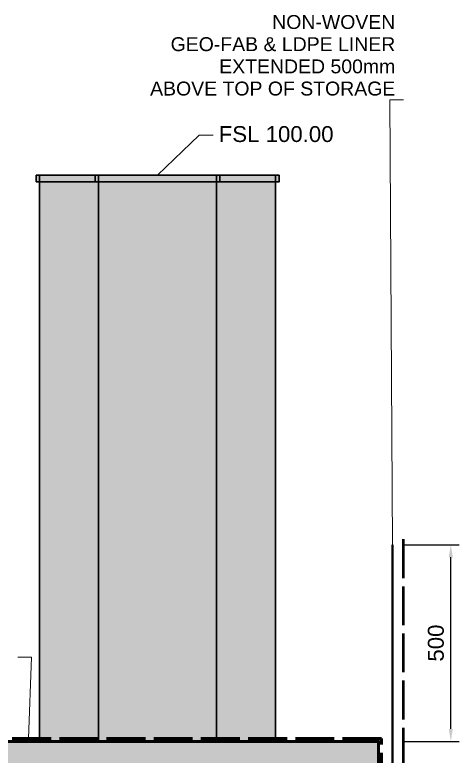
# Model space of a CAD drawing. Header units: millimetres. Extents: x -861 to 4297, y -853 to 3408.
# Drawn here: x 2525 to 3655, y 1522 to 3408 of the extents above; entities that cross this region are included whole.
import ezdxf
from ezdxf.enums import TextEntityAlignment as Align

# ---------------------------------------------------------------- set-up
doc = ezdxf.new("R2010")
doc.units = ezdxf.units.MM
doc.linetypes.add('DASH_99_21', pattern=[119.944444, 98.777778, -21.166667])
for name, color, linetype in [('ANNOTATIONS', 7, 'Continuous'), ('DIMENSIONS', 7, 'Continuous'), ('GEOFAB', 5, 'Continuous'), ('LEADERS', 7, 'Continuous'), ('MANHOLES', 7, 'Continuous'), ('MODULE_ART', 7, 'Continuous'), ('TANK', 7, 'Continuous')]:
    doc.layers.add(name, color=color, linetype=linetype)
doc.styles.add('ARIAL', font='arial.ttf')
doc.dimstyles.get("Standard").update_dxf_attribs({"dimtxt": 2.5, "dimasz": 2.5, "dimexe": 1.25, "dimexo": 0.625, "dimtad": 1, "dimcen": 2.5, "dimazin": 3, "dimtfac": 1, "dimtmove": 0, "dimatfit": 3})

# ---------------------------------------------------------------- blocks, each defined once
blk = doc.blocks.new('atlancube_face')
at = {"true_color": 0x000000}
blk.add_solid([(-1.8, -1.8), (1151.8, -1.8), (-1.8, 781.8), (1151.8, 781.8)], dxfattribs=at)

msp = doc.modelspace()

# ---------------------------------------------------------------- linework, layer by layer
at = {"layer": 'GEOFAB', "color": 5, "linetype": 'DASH_99_21', "lineweight": 50}
msp.add_line((3513.5, -63.5), (3513.5, 2088.2), dxfattribs=at)
at = {"layer": 'GEOFAB', "color": 6, "lineweight": 40}
msp.add_line((3485.3, -35.3), (3485.3, 2060), dxfattribs=at)
at = {"layer": 'GEOFAB', "color": 5, "linetype": 'DASH_99_21', "lineweight": 53}
msp.add_lwpolyline([(-7.1, -7.1), (3457.1, -7.1), (3457.1, 1567.1), (-7.1, 1567.1)], close=True, dxfattribs=at)
at = {"layer": 'LEADERS', "lineweight": 18}
for p, q in [((3513.5, 3192.4), (3478.2, 3192.4)), ((3478.2, 3192.4), (3485.3, 2060)), ((2994.2, 3102.3), (2888.3, 3000)), ((3029.4, 3102.3), (2994.2, 3102.3)), ((2532.8, 1774.5), (2568.1, 1774.5)), ((2568.1, 1774.5), (2560.1, 1567.1))]:
    msp.add_line(p, q, dxfattribs=at)
at = {"layer": 'MANHOLES', "lineweight": 30}
for points in [[(2579.9, 2983.1), (3196.8, 2983.1), (3196.8, 3000), (2579.9, 3000)], [(2579.9, 2983.1), (3196.8, 2983.1), (3196.8, 3000), (2579.9, 3000)], [(2579.9, 2983.1), (3196.8, 2983.1), (3196.8, 3000), (2579.9, 3000)], [(2579.9, 2983.1), (3196.8, 2983.1), (3196.8, 3000), (2579.9, 3000)], [(2588.3, 1560), (3188.3, 1560), (3188.3, 3000), (2588.3, 3000)], [(2588.3, 1560), (3188.3, 1560), (3188.3, 3000), (2588.3, 3000)], [(2588.3, 1560), (3188.3, 1560), (3188.3, 3000), (2588.3, 3000)], [(2588.3, 1560), (3188.3, 1560), (3188.3, 3000), (2588.3, 3000)], [(2729.9, 2983.1), (3046.8, 2983.1), (3046.8, 3000), (2729.9, 3000)], [(2738.3, 1560), (3038.3, 1560), (3038.3, 3000), (2738.3, 3000)]]:
    msp.add_lwpolyline(points, close=True, dxfattribs=at)
at = {"layer": 'MANHOLES', "true_color": 0x737373}
for points in [[(2579.9, 2983.1), (3196.8, 2983.1), (2579.9, 3000), (3196.8, 3000)], [(2579.9, 2983.1), (3196.8, 2983.1), (2579.9, 3000), (3196.8, 3000)], [(2579.9, 2983.1), (3196.8, 2983.1), (2579.9, 3000), (3196.8, 3000)], [(2579.9, 2983.1), (3196.8, 2983.1), (2579.9, 3000), (3196.8, 3000)], [(2729.9, 2983.1), (3046.8, 2983.1), (2729.9, 3000), (3046.8, 3000)]]:
    msp.add_solid(points, dxfattribs=at)
at = {"layer": 'MANHOLES', "true_color": 0xb8b8b8}
for points in [[(2588.3, 1560), (3188.3, 1560), (2588.3, 3000), (3188.3, 3000)], [(2588.3, 1560), (3188.3, 1560), (2588.3, 3000), (3188.3, 3000)], [(2588.3, 1560), (3188.3, 1560), (2588.3, 3000), (3188.3, 3000)], [(2588.3, 1560), (3188.3, 1560), (2588.3, 3000), (3188.3, 3000)], [(2738.3, 1560), (3038.3, 1560), (2738.3, 3000), (3038.3, 3000)]]:
    msp.add_solid(points, dxfattribs=at)
at = {"layer": 'TANK', "lineweight": 53}
msp.add_lwpolyline([(0, 0), (3450, 0), (3450, 1560), (0, 1560)], close=True, dxfattribs=at)

# ---------------------------------------------------------------- block references
at = {"layer": 'MODULE_ART'}
msp.add_blockref('atlancube_face', (2300, 780), dxfattribs=at)

# ---------------------------------------------------------------- texts
at = {"layer": 'ANNOTATIONS', "style": 'ARIAL'}
for s, height, p in [('NON-WOVEN', 35.36, (3492.3, 3372.3)), ('GEO-FAB & LDPE LINER', 35.362, (3492.3, 3315.9)), ('EXTENDED 500mm', 35.362, (3492.3, 3259.4)), ('ABOVE TOP OF STORAGE', 35.362, (3492.3, 3203))]:
    msp.add_text(s, height=height, dxfattribs=at).set_placement(p, align=Align.RIGHT)
msp.add_text('FSL 100.00', height=40.41, dxfattribs=at).set_placement((3043.6, 3084.7))

# ---------------------------------------------------------------- dimensions: what is measured, and where the dimension line sits
at = {"layer": 'DIMENSIONS'}
msp.add_linear_dim(base=(3633.4, 1560), p1=(3513.5, 1560), p2=(3513.5, 2060), angle=90, dimstyle='Standard', override={"dimtxt": 40.414222, "dimasz": 31.75, "dimexe": 21.166667, "dimexo": 0, "dimgap": 17.638889, "dimtad": 1, "dimtih": 0, "dimtoh": 0, "dimdec": 0, "dimtxsty": 'ARIAL', "dimclrd": 7, "dimclre": 7, "dimclrt": 7}, dxfattribs=at).render()

doc.saveas('drawing.dxf')
